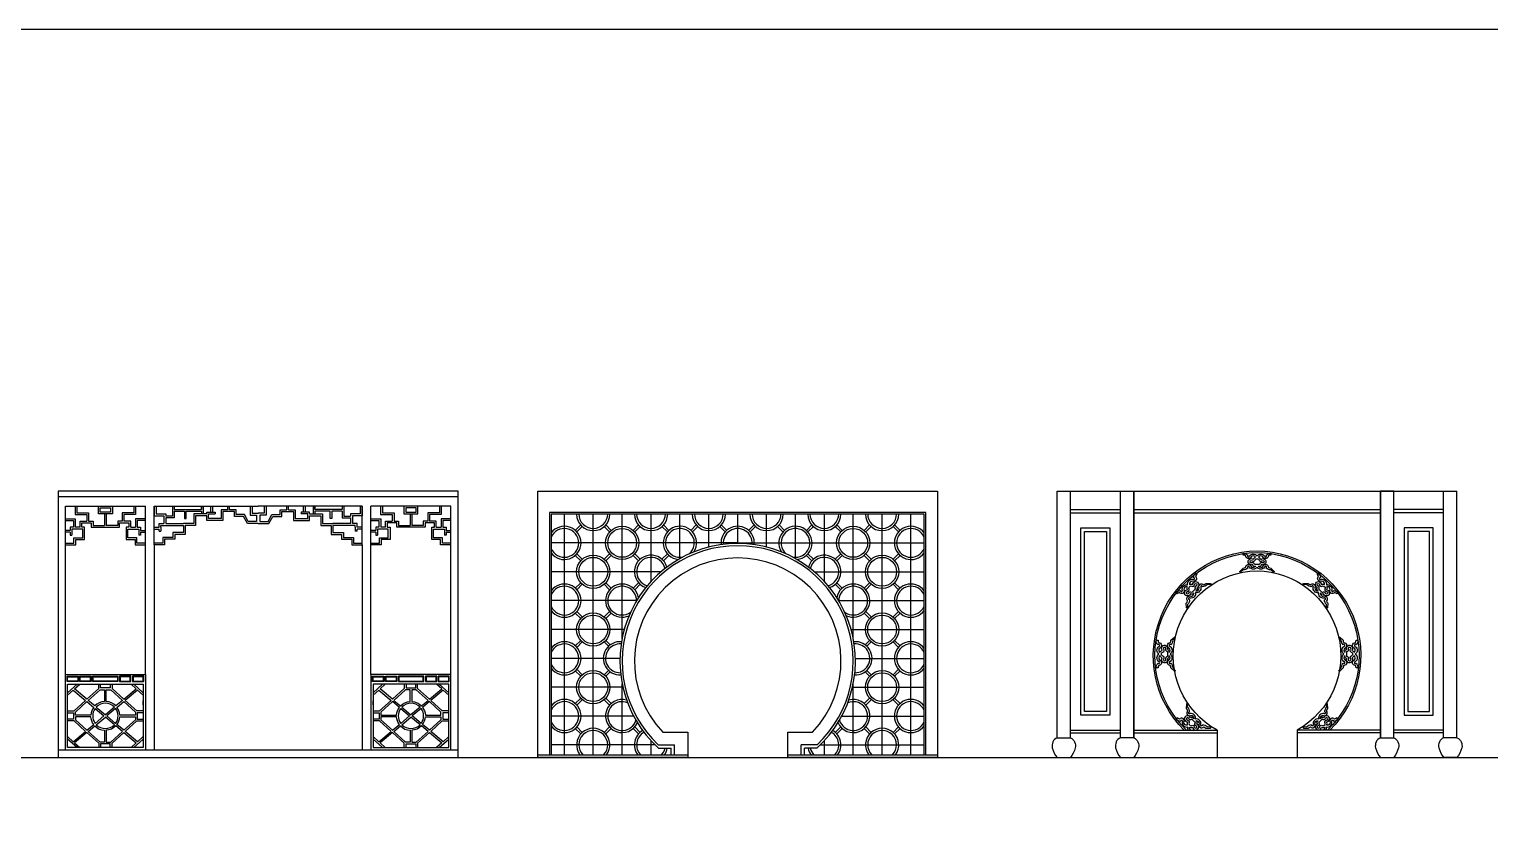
# Model space of a CAD drawing. Extents: x -66030 to 95157, y -13132 to 45879.
# Drawn here: x -14616 to -1468, y 38764 to 45879 of the extents above; entities that cross this region are included whole.
import ezdxf

# ---------------------------------------------------------------- set-up
doc = ezdxf.new("R2010")
doc.units = 0
doc.header["$LTSCALE"] = 100
doc.header["$MEASUREMENT"] = 0
for name, color, linetype in [('3', 11, 'CONTINUOUS'), ('4', 121, 'CONTINUOUS'), ('6', 6, 'CONTINUOUS'), ('7', 105, 'CONTINUOUS')]:
    doc.layers.add(name, color=color, linetype=linetype)

msp = doc.modelspace()

# ---------------------------------------------------------------- linework, layer by layer
at = {"layer": '3', "linetype": 'ByBlock'}
for p, q in [((-12829, 41547.7), (-12829, 41581.9)), ((-12813, 41547.7), (-12813, 41581.9)), ((-12297, 41547.7), (-12297, 41581.9)), ((-12281, 41547.7), (-12281, 41581.9)), ((-13938.2, 41511), (-13938.2, 41407.2)), ((-13922.2, 41511), (-13921.8, 41407.2)), ((-13387.5, 41511.3), (-13387.5, 41490.8)), ((-13327.1, 41490.8), (-13387.5, 41490.8)), ((-13311.1, 41474.8), (-13387.5, 41474.8)), ((-13217.9, 41536.4), (-13217.9, 41471.1)), ((-13217.9, 41471.1), (-13201.9, 41471.1)), ((-13201.9, 41471.1), (-13201.9, 41536.4)), ((-12941.4, 41527.4), (-12941.4, 41511.4)), ((-12168.6, 41527.4), (-12168.6, 41511.4)), ((-11908, 41471.1), (-11908, 41536.4)), ((-11892, 41471.1), (-11908, 41471.1)), ((-11892, 41536.4), (-11892, 41471.1)), ((-11798.9, 41474.8), (-11722.4, 41474.8)), ((-11782.9, 41490.8), (-11722.4, 41490.8)), ((-11722.4, 41511.3), (-11722.4, 41490.8)), ((-11187.8, 41511), (-11188.1, 41407.2)), ((-11171.8, 41511), (-11171.8, 41407.2)), ((-9918.4, 41510.2), (-9918.4, 39340.2)), ((-6558.4, 41510.2), (-9918.4, 41510.2)), ((-6558.4, 39340.2), (-6558.4, 41510.2)), ((-14247.2, 41362.5), (-14290.3, 41362.5)), ((-14247.2, 41346.5), (-14290.3, 41346.5)), ((-14247.2, 41321.3), (-14231.2, 41321.3)), ((-13612.8, 41321.3), (-13628.8, 41321.3)), ((-13612.8, 41362.5), (-13570.3, 41362.5)), ((-13612.8, 41346.5), (-13570.3, 41346.5)), ((-13445.6, 41354.5), (-13429.6, 41354.5)), ((-11664.3, 41354.5), (-11680.3, 41354.5)), ((-11497.1, 41362.5), (-11539.6, 41362.5)), ((-11497.1, 41346.5), (-11539.6, 41346.5)), ((-11497.1, 41321.3), (-11481.1, 41321.3)), ((-10862.7, 41321.3), (-10878.7, 41321.3)), ((-10862.7, 41362.5), (-10819.6, 41362.5)), ((-10862.7, 41346.5), (-10819.6, 41346.5)), ((-9651.2, 41411.6), (-9699.9, 41362.9)), ((-9637, 41397.5), (-9685.7, 41348.8)), ((-9391.2, 41348.8), (-9439.9, 41397.5)), ((-9377, 41362.9), (-9425.7, 41411.6)), ((-9131.2, 41411.6), (-9179.9, 41362.9)), ((-9117, 41397.5), (-9165.7, 41348.8)), ((-8871.2, 41348.8), (-8919.9, 41397.5)), ((-8857, 41362.9), (-8905.7, 41411.6)), ((-8611.2, 41411.6), (-8659.9, 41362.9)), ((-8597, 41397.5), (-8645.7, 41348.8)), ((-8351.2, 41348.8), (-8399.9, 41397.5)), ((-8337, 41362.9), (-8385.7, 41411.6)), ((-8139.9, 41362.9), (-8091.2, 41411.6)), ((-8125.7, 41348.8), (-8077, 41397.5)), ((-7879.9, 41397.5), (-7831.2, 41348.8)), ((-7865.7, 41411.6), (-7817, 41362.9)), ((-7619.9, 41362.9), (-7571.2, 41411.6)), ((-7605.7, 41348.8), (-7557, 41397.5)), ((-7359.9, 41397.5), (-7311.2, 41348.8)), ((-7345.7, 41411.6), (-7297, 41362.9)), ((-7099.9, 41362.9), (-7051.2, 41411.6)), ((-7085.7, 41348.8), (-7037, 41397.5)), ((-6839.9, 41397.5), (-6791.2, 41348.8)), ((-6825.7, 41411.6), (-6777, 41362.9)), ((-9651.2, 41088.8), (-9699.9, 41137.5)), ((-9637, 41102.9), (-9685.7, 41151.6)), ((-9391.2, 41151.6), (-9439.9, 41102.9)), ((-9377, 41137.5), (-9425.7, 41088.8)), ((-9131.2, 41088.8), (-9179.9, 41137.5)), ((-9117, 41102.9), (-9165.7, 41151.6)), ((-8871.2, 41151.6), (-8919.9, 41102.9)), ((-8857, 41137.5), (-8905.7, 41088.8)), ((-7619.9, 41137.5), (-7571.2, 41088.8)), ((-7605.7, 41151.6), (-7557, 41102.9)), ((-7359.9, 41102.9), (-7311.2, 41151.6)), ((-7345.7, 41088.8), (-7297, 41137.5)), ((-7099.9, 41137.5), (-7051.2, 41088.8)), ((-7085.7, 41151.6), (-7037, 41102.9)), ((-6839.9, 41102.9), (-6791.2, 41151.6)), ((-6825.7, 41088.8), (-6777, 41137.5)), ((-9651.2, 40891.6), (-9699.9, 40842.9)), ((-9377, 40842.9), (-9425.7, 40891.6)), ((-9131.2, 40891.6), (-9179.9, 40842.9)), ((-7345.7, 40891.6), (-7297, 40842.9)), ((-7099.9, 40842.9), (-7051.2, 40891.6)), ((-6825.7, 40891.6), (-6777, 40842.9)), ((-9637, 40877.5), (-9685.7, 40828.8)), ((-9391.2, 40828.8), (-9439.9, 40877.5)), ((-9117, 40877.5), (-9165.7, 40828.8)), ((-7359.9, 40877.5), (-7311.2, 40828.8)), ((-7085.7, 40828.8), (-7037, 40877.5)), ((-6839.9, 40877.5), (-6791.2, 40828.8)), ((-9637, 40582.9), (-9685.7, 40631.6)), ((-9391.2, 40631.6), (-9439.9, 40582.9)), ((-7085.7, 40631.6), (-7037, 40582.9)), ((-6839.9, 40582.9), (-6791.2, 40631.6)), ((-9651.2, 40568.8), (-9699.9, 40617.5)), ((-9377, 40617.5), (-9425.7, 40568.8)), ((-7099.9, 40617.5), (-7051.2, 40568.8)), ((-6825.7, 40568.8), (-6777, 40617.5)), ((-9651.2, 40371.6), (-9699.9, 40322.9)), ((-9386.7, 40332.5), (-9425.7, 40371.6)), ((-7090.2, 40332.5), (-7051.2, 40371.6)), ((-6825.7, 40371.6), (-6777, 40322.9)), ((-9637, 40357.5), (-9685.7, 40308.8)), ((-9400.8, 40318.4), (-9439.9, 40357.5)), ((-7076.1, 40318.4), (-7037, 40357.5)), ((-6839.9, 40357.5), (-6791.2, 40308.8)), ((-9637, 40062.9), (-9685.7, 40111.6)), ((-9401.2, 40101.6), (-9439.9, 40062.9)), ((-7075.7, 40101.6), (-7037, 40062.9)), ((-6839.9, 40062.9), (-6791.2, 40111.6)), ((-14185, 39977.3), (-14270.3, 39899.7)), ((-13675.6, 39977.3), (-13590.3, 39899.7)), ((-11434.3, 39977.3), (-11519.6, 39899.7)), ((-10924.9, 39977.3), (-10839.6, 39899.7)), ((-9651.2, 40048.8), (-9699.9, 40097.5)), ((-9385.8, 40088.7), (-9425.7, 40048.8)), ((-7091.1, 40088.7), (-7051.2, 40048.8)), ((-6825.7, 40048.8), (-6777, 40097.5)), ((-9651.2, 39851.6), (-9699.9, 39802.9)), ((-9637, 39837.5), (-9685.7, 39788.8)), ((-9391.2, 39788.8), (-9439.9, 39837.5)), ((-9377, 39802.9), (-9425.7, 39851.6)), ((-7099.9, 39802.9), (-7051.2, 39851.6)), ((-7085.7, 39788.8), (-7037, 39837.5)), ((-6839.9, 39837.5), (-6791.2, 39788.8)), ((-6825.7, 39851.6), (-6777, 39802.9)), ((-14022.5, 39758.4), (-13942.7, 39691.3)), ((-14012.2, 39770.6), (-13930.3, 39701.7)), ((-13848.4, 39770.6), (-13930.3, 39701.7)), ((-13838.1, 39758.4), (-13917.9, 39691.3)), ((-11271.8, 39758.4), (-11192.1, 39691.3)), ((-11261.5, 39770.6), (-11179.6, 39701.7)), ((-11097.7, 39770.6), (-11179.6, 39701.7)), ((-11087.5, 39758.4), (-11167.2, 39691.3)), ((-14022.5, 39624.2), (-13942.7, 39691.3)), ((-14012.2, 39612), (-13930.3, 39680.8)), ((-13848.4, 39612), (-13930.3, 39680.8)), ((-13838.1, 39624.2), (-13917.9, 39691.3)), ((-11271.8, 39624.2), (-11192.1, 39691.3)), ((-11261.5, 39612), (-11179.6, 39680.8)), ((-11097.7, 39612), (-11179.6, 39680.8)), ((-11087.5, 39624.2), (-11167.2, 39691.3)), ((-9699.9, 39577.5), (-9651.2, 39528.8)), ((-9685.7, 39591.6), (-9637, 39542.9)), ((-9391.2, 39591.6), (-9439.9, 39542.9)), ((-9377, 39577.5), (-9425.7, 39528.8)), ((-9131.2, 39528.8), (-9179.9, 39577.5)), ((-9117, 39542.9), (-9165.7, 39591.6)), ((-7359.9, 39542.9), (-7311.2, 39591.6)), ((-7345.7, 39528.8), (-7297, 39577.5)), ((-7099.9, 39577.5), (-7051.2, 39528.8)), ((-7085.7, 39591.6), (-7037, 39542.9)), ((-6791.2, 39591.6), (-6839.9, 39542.9)), ((-6777, 39577.5), (-6825.7, 39528.8)), ((-14185, 39405.3), (-14270.3, 39482.9)), ((-13675.6, 39405.3), (-13590.3, 39482.9)), ((-11434.3, 39405.3), (-11519.6, 39482.9)), ((-10924.9, 39405.3), (-10839.6, 39482.9)), ((-8953.8, 39430.2), (-8808.4, 39430.2)), ((-8808.4, 39340.2), (-8808.4, 39430.2)), ((-7668.4, 39340.2), (-7668.4, 39430.2)), ((-7523.1, 39430.2), (-7668.4, 39430.2))]:
    msp.add_line(p, q, dxfattribs=at)
at = {"layer": '3'}
for p, q in [((-5243.4, 39539.2), (-4793.4, 39539.2)), ((-4673.4, 39539.2), (-3923.4, 39539.2)), ((-2453.4, 39539.2), (-3203.4, 39539.2)), ((-1883.4, 39539.2), (-2333.4, 39539.2))]:
    msp.add_line(p, q, dxfattribs=at)
at = {"layer": '3', "color": 2}
msp.add_line((-66009.4, 39315.3), (95156.9, 39315.3), dxfattribs=at)
msp.add_lwpolyline([(95156.9, -13132.3), (-66009.4, -13132.3), (-66009.4, 45878.9), (95156.9, 45878.9)], close=True, dxfattribs=at)
at = {"layer": '3', "linetype": 'ByBlock'}
for points in [[(-14202.2, 41581.9), (-14202.2, 41506), (-14097.3, 41506), (-14097.3, 41447.1)], [(-14186.2, 41581.9), (-14186.2, 41522), (-14081.3, 41522), (-14081.3, 41447.1), (-14041.4, 41447.1), (-14041.4, 41407.2), (-13938.2, 41407.2)], [(-13673.8, 41581.9), (-13673.8, 41522), (-13778.7, 41522), (-13778.7, 41447.1)], [(-13657.8, 41581.9), (-13657.8, 41506), (-13762.7, 41506), (-13762.7, 41447.1)], [(-13490.3, 41581.9), (-13490.3, 41495.3), (-13403.5, 41495.3), (-13403.5, 41424.1)], [(-13474.3, 41581.9), (-13474.3, 41511.3), (-13387.5, 41511.3)], [(-13327.1, 41581.9), (-13327.1, 41490.8)], [(-13311.1, 41581.9), (-13311.1, 41552.4)], [(-13311.1, 41552.4), (-13065.4, 41552.4)], [(-13065.4, 41552.4), (-13065.4, 41581.9)], [(-13065.4, 41581.9), (-13065.4, 41552.4)], [(-13049.4, 41581.9), (-13049.4, 41511.3)], [(-12829, 41547.7), (-12889, 41547.7), (-12889, 41469.3), (-13002.4, 41469.3), (-13002.4, 41511.4), (-12941.4, 41511.4)], [(-12979.9, 41527.4), (-12979.9, 41581.9)], [(-12963.9, 41527.4), (-12963.9, 41581.9)], [(-12626.2, 41581.9), (-12626.2, 41501.5), (-12570.5, 41501.5), (-12570.5, 41442.2), (-12644.6, 41442.2), (-12678.2, 41504.9), (-12752.9, 41504.9), (-12752.9, 41547.7), (-12813, 41547.7)], [(-12483.8, 41581.9), (-12483.8, 41501.5), (-12539.4, 41501.5), (-12539.4, 41442.2), (-12465.3, 41442.2), (-12431.8, 41504.9), (-12357, 41504.9), (-12357, 41547.7), (-12297, 41547.7)], [(-12281, 41547.7), (-12220.9, 41547.7), (-12220.9, 41469.3), (-12107.6, 41469.3), (-12107.6, 41511.4), (-12168.6, 41511.4)], [(-12146.1, 41527.4), (-12146.1, 41581.9)], [(-12130.1, 41527.4), (-12130.1, 41581.9)], [(-12060.5, 41581.9), (-12060.5, 41511.3)], [(-12044.5, 41581.9), (-12044.5, 41552.4)], [(-12044.5, 41552.4), (-12044.5, 41581.9)], [(-11798.9, 41552.4), (-12044.5, 41552.4)], [(-11798.9, 41581.9), (-11798.9, 41552.4)], [(-11782.9, 41581.9), (-11782.9, 41490.8)], [(-11635.6, 41581.9), (-11635.6, 41511.3), (-11722.4, 41511.3)], [(-11619.6, 41581.9), (-11619.6, 41495.3), (-11706.4, 41495.3), (-11706.4, 41424.1)], [(-11452.2, 41581.9), (-11452.2, 41506), (-11347.3, 41506), (-11347.3, 41447.1)], [(-11436.2, 41581.9), (-11436.2, 41522), (-11331.3, 41522), (-11331.3, 41447.1)], [(-10923.7, 41581.9), (-10923.7, 41522), (-11028.6, 41522), (-11028.6, 41447.1), (-11068.6, 41447.1), (-11068.6, 41407.2), (-11171.8, 41407.2)], [(-10907.7, 41581.9), (-10907.7, 41506), (-11012.6, 41506), (-11012.6, 41447.1)], [(-14290.3, 41467.1), (-14201.2, 41467.1), (-14201.2, 41391.2)], [(-14290.3, 41451.1), (-14217.2, 41451.1), (-14217.2, 41391.2)], [(-14158.3, 41391.2), (-14158.3, 41447.1), (-14097.3, 41447.1)], [(-13778.7, 41447.1), (-13818.6, 41447.1), (-13818.6, 41407.2), (-13921.8, 41407.2)], [(-13701.7, 41391.2), (-13701.7, 41447.1), (-13762.7, 41447.1)], [(-13570.3, 41467.1), (-13658.8, 41467.1), (-13658.8, 41391.2)], [(-13570.3, 41451.1), (-13642.8, 41451.1), (-13642.8, 41391.2)], [(-13445.6, 41391), (-13445.6, 41424.1), (-13403.5, 41424.1)], [(-13387.5, 41474.8), (-13387.5, 41424.1)], [(-13387.5, 41424.1), (-13228.2, 41424.1)], [(-13311.1, 41536.4), (-13217.9, 41536.4)], [(-13311.1, 41536.4), (-13311.1, 41474.8)], [(-13018.4, 41511.3), (-13134.1, 41511.3), (-13134.1, 41424.1), (-13228.2, 41424.1), (-13228.2, 41424.1)], [(-13201.9, 41536.4), (-13065.4, 41536.4)], [(-13065.4, 41536.4), (-13065.4, 41511.3)], [(-13018.4, 41511.3), (-13018.4, 41527.4), (-12941.4, 41527.4)], [(-12091.6, 41511.3), (-12091.6, 41527.4), (-12168.6, 41527.4)], [(-12091.6, 41511.3), (-11975.8, 41511.3), (-11975.8, 41424.1), (-11881.7, 41424.1), (-11881.7, 41424.1)], [(-12044.5, 41536.4), (-12044.5, 41511.3)], [(-11908, 41536.4), (-12044.5, 41536.4)], [(-11798.9, 41536.4), (-11892, 41536.4)], [(-11722.4, 41424.1), (-11881.7, 41424.1)], [(-11798.9, 41536.4), (-11798.9, 41474.8)], [(-11722.4, 41474.8), (-11722.4, 41424.1)], [(-11664.3, 41391), (-11664.3, 41424.1), (-11706.4, 41424.1)], [(-11539.6, 41467.1), (-11451.2, 41467.1), (-11451.2, 41391.2)], [(-11539.6, 41451.1), (-11467.2, 41451.1), (-11467.2, 41391.2)], [(-11408.2, 41391.2), (-11408.2, 41447.1), (-11347.3, 41447.1)], [(-11331.3, 41447.1), (-11291.3, 41447.1), (-11291.3, 41407.2), (-11188.1, 41407.2)], [(-10951.6, 41391.2), (-10951.6, 41447.1), (-11012.6, 41447.1)], [(-10819.6, 41467.1), (-10908.7, 41467.1), (-10908.7, 41391.2)], [(-10819.6, 41451.1), (-10892.7, 41451.1), (-10892.7, 41391.2)], [(-14290.3, 41247.4), (-14213.2, 41247.4), (-14213.2, 41297.3), (-14133.3, 41297.3), (-14133.3, 41375.2), (-14158.3, 41375.2)], [(-14217.2, 41391.2), (-14247.2, 41391.2), (-14247.2, 41362.5)], [(-14247.2, 41346.5), (-14247.2, 41321.3)], [(-14142.3, 41375.2), (-14231.2, 41375.2), (-14231.2, 41321.3)], [(-14158.3, 41391.2), (-14201.2, 41391.2)], [(-13570.3, 41247.4), (-13646.7, 41247.4), (-13646.7, 41297.3), (-13726.7, 41297.3), (-13726.7, 41375.2), (-13701.7, 41375.2)], [(-13717.7, 41375.2), (-13628.8, 41375.2), (-13628.8, 41321.3)], [(-13701.7, 41391.2), (-13658.8, 41391.2)], [(-13642.8, 41391.2), (-13612.8, 41391.2), (-13612.8, 41362.5)], [(-13612.8, 41346.5), (-13612.8, 41321.3)], [(-13228.2, 41408.1), (-13228.2, 41342.6), (-13322.3, 41342.6), (-13322.3, 41299.9), (-13414.3, 41299.9), (-13414.3, 41247.4), (-13490.3, 41247.4)], [(-13490.3, 41391), (-13445.6, 41391)], [(-13490.3, 41375), (-13445.6, 41375)], [(-13445.6, 41354.5), (-13445.6, 41375)], [(-13429.6, 41391), (-13429.6, 41408.1), (-13228.2, 41408.1)], [(-13429.6, 41391), (-13429.6, 41354.5)], [(-11881.7, 41408.1), (-11881.7, 41342.6), (-11787.6, 41342.6), (-11787.6, 41299.9), (-11695.6, 41299.9), (-11695.6, 41247.4), (-11619.6, 41247.4)], [(-11680.3, 41391), (-11680.3, 41408.1), (-11881.7, 41408.1)], [(-11680.3, 41391), (-11680.3, 41354.5)], [(-11619.6, 41391), (-11664.3, 41391)], [(-11619.6, 41375), (-11664.3, 41375)], [(-11664.3, 41354.5), (-11664.3, 41375)], [(-11539.6, 41247.4), (-11463.2, 41247.4), (-11463.2, 41297.3), (-11383.3, 41297.3), (-11383.3, 41375.2), (-11408.2, 41375.2)], [(-11467.2, 41391.2), (-11497.1, 41391.2), (-11497.1, 41362.5)], [(-11497.1, 41346.5), (-11497.1, 41321.3)], [(-11392.2, 41375.2), (-11481.1, 41375.2), (-11481.1, 41321.3)], [(-11408.2, 41391.2), (-11451.2, 41391.2)], [(-10819.6, 41247.4), (-10896.7, 41247.4), (-10896.7, 41297.3), (-10976.6, 41297.3), (-10976.6, 41375.2), (-10951.6, 41375.2)], [(-10967.6, 41375.2), (-10878.7, 41375.2), (-10878.7, 41321.3)], [(-10951.6, 41391.2), (-10908.7, 41391.2)], [(-10892.7, 41391.2), (-10862.7, 41391.2), (-10862.7, 41362.5)], [(-10862.7, 41346.5), (-10862.7, 41321.3)], [(-13990.3, 39938.1), (-14096.5, 39841.5), (-14207.7, 39935.1), (-14161.2, 39977.3)], [(-13990.3, 39938.1), (-13990.3, 39977.3)], [(-13886.3, 39977.3), (-13886.3, 39943.3), (-13974.3, 39943.3), (-13974.3, 39977.3)], [(-13870.3, 39977.3), (-13870.3, 39938.1)], [(-13870.3, 39938.1), (-13764.1, 39841.5), (-13652.9, 39935.1), (-13699.4, 39977.3)], [(-11239.6, 39938.1), (-11345.8, 39841.5), (-11457, 39935.1), (-11410.6, 39977.3)], [(-11239.6, 39977.3), (-11239.6, 39938.1)], [(-11223.6, 39977.3), (-11223.6, 39943.3), (-11135.6, 39943.3), (-11135.6, 39977.3)], [(-11119.6, 39938.1), (-11119.6, 39977.3)], [(-11119.6, 39938.1), (-11013.4, 39841.5), (-10902.3, 39935.1), (-10948.7, 39977.3)], [(-14270.3, 39878.1), (-14219.6, 39924.2), (-14108.4, 39830.7), (-14212.2, 39736.3)], [(-13590.3, 39878.1), (-13641, 39924.2), (-13752.2, 39830.7), (-13648.4, 39736.3)], [(-11519.6, 39878.1), (-11468.9, 39924.2), (-11357.7, 39830.7), (-11461.5, 39736.3)], [(-10839.6, 39878.1), (-10890.3, 39924.2), (-11001.5, 39830.7), (-10897.7, 39736.3)], [(-14270.3, 39736.3), (-14212.2, 39736.3)], [(-14270.3, 39720.3), (-14216.3, 39720.3), (-14216.3, 39662.3), (-14270.3, 39662.3)], [(-13590.3, 39736.3), (-13648.4, 39736.3)], [(-13590.3, 39720.3), (-13644.3, 39720.3), (-13644.3, 39662.3), (-13590.3, 39662.3)], [(-11519.6, 39736.3), (-11461.5, 39736.3)], [(-11519.6, 39720.3), (-11465.6, 39720.3), (-11465.6, 39662.3), (-11519.6, 39662.3)], [(-10839.6, 39736.3), (-10897.7, 39736.3)], [(-10839.6, 39720.3), (-10893.6, 39720.3), (-10893.6, 39662.3), (-10839.6, 39662.3)], [(-14270.3, 39504.5), (-14219.6, 39458.4), (-14108.4, 39551.9), (-14212.2, 39646.3)], [(-14212.2, 39646.3), (-14270.3, 39646.3)], [(-13590.3, 39504.5), (-13641, 39458.4), (-13752.2, 39551.9), (-13648.4, 39646.3)], [(-13648.4, 39646.3), (-13590.3, 39646.3)], [(-11519.6, 39504.5), (-11468.9, 39458.4), (-11357.7, 39551.9), (-11461.5, 39646.3)], [(-11461.5, 39646.3), (-11519.6, 39646.3)], [(-10839.6, 39504.5), (-10890.3, 39458.4), (-11001.5, 39551.9), (-10897.7, 39646.3)], [(-10897.7, 39646.3), (-10839.6, 39646.3)], [(-13990.3, 39444.5), (-14096.5, 39541), (-14207.7, 39447.5), (-14161.2, 39405.3)], [(-13990.3, 39444.5), (-13990.3, 39405.3)], [(-13870.3, 39444.5), (-13764.1, 39541), (-13652.9, 39447.5), (-13699.4, 39405.3)], [(-13870.3, 39405.3), (-13870.3, 39444.5)], [(-11239.6, 39444.5), (-11345.8, 39541), (-11457, 39447.5), (-11410.6, 39405.3)], [(-11239.6, 39405.3), (-11239.6, 39444.5)], [(-11119.6, 39444.5), (-11013.4, 39541), (-10902.3, 39447.5), (-10948.7, 39405.3)], [(-11119.6, 39444.5), (-11119.6, 39405.3)], [(-13886.3, 39405.3), (-13886.3, 39439.3), (-13974.3, 39439.3), (-13974.3, 39405.3)], [(-11223.6, 39405.3), (-11223.6, 39439.3), (-11135.6, 39439.3), (-11135.6, 39405.3)]]:
    msp.add_lwpolyline(points, dxfattribs=at)
for points in [[(-13992.4, 41581.9), (-13867.5, 41581.9), (-13867.5, 41511), (-13992.4, 41511)], [(-13976.4, 41565.9), (-13883.5, 41565.9), (-13883.5, 41527), (-13976.4, 41527)], [(-11117.5, 41581.9), (-11242.4, 41581.9), (-11242.4, 41511), (-11117.5, 41511)], [(-11133.5, 41565.9), (-11226.4, 41565.9), (-11226.4, 41527), (-11133.5, 41527)], [(-14275.4, 40048.9), (-14174.5, 40048.9), (-14174.5, 40000), (-14275.4, 40000)], [(-14270.4, 40043.9), (-14179.5, 40043.9), (-14179.5, 40005), (-14270.4, 40005)], [(-14162.2, 40048.9), (-14061.2, 40048.9), (-14061.2, 40000), (-14162.2, 40000)], [(-14157.2, 40043.9), (-14066.2, 40043.9), (-14066.2, 40005), (-14157.2, 40005)], [(-14046.4, 40048.9), (-13817.4, 40048.9), (-13817.4, 40000), (-14046.4, 40000)], [(-14041.4, 40043.9), (-13822.4, 40043.9), (-13822.4, 40005), (-14041.4, 40005)], [(-13701.4, 40048.9), (-13802.4, 40048.9), (-13802.4, 40000), (-13701.4, 40000)], [(-13706.4, 40043.9), (-13797.4, 40043.9), (-13797.4, 40005), (-13706.4, 40005)], [(-13585.2, 40048.9), (-13686.2, 40048.9), (-13686.2, 40000), (-13585.2, 40000)], [(-13590.2, 40043.9), (-13681.2, 40043.9), (-13681.2, 40005), (-13590.2, 40005)], [(-11524.8, 40048.9), (-11423.8, 40048.9), (-11423.8, 40000), (-11524.8, 40000)], [(-11519.8, 40043.9), (-11428.8, 40043.9), (-11428.8, 40005), (-11519.8, 40005)], [(-11408.5, 40048.9), (-11307.6, 40048.9), (-11307.6, 40000), (-11408.5, 40000)], [(-11403.5, 40043.9), (-11312.6, 40043.9), (-11312.6, 40005), (-11403.5, 40005)], [(-11063.5, 40048.9), (-11292.6, 40048.9), (-11292.6, 40000), (-11063.5, 40000)], [(-11068.5, 40043.9), (-11287.6, 40043.9), (-11287.6, 40005), (-11068.5, 40005)], [(-10947.7, 40048.9), (-11048.7, 40048.9), (-11048.7, 40000), (-10947.7, 40000)], [(-10952.7, 40043.9), (-11043.7, 40043.9), (-11043.7, 40005), (-10952.7, 40005)], [(-10834.5, 40048.9), (-10935.5, 40048.9), (-10935.5, 40000), (-10834.5, 40000)], [(-10839.5, 40043.9), (-10930.5, 40043.9), (-10930.5, 40005), (-10839.5, 40005)]]:
    msp.add_lwpolyline(points, close=True, dxfattribs=at)
at = {"layer": '3', "color": 7, "linetype": 'ByBlock'}
for points in [[(-12610.2, 41581.9), (-12610.2, 41517.5), (-12554, 41517.5)], [(-12499.8, 41581.9), (-12499.8, 41517.5), (-12556, 41517.5)]]:
    msp.add_lwpolyline(points, dxfattribs=at)
at = {"layer": '3'}
for points in [[(-5243.4, 41550.2), (-4793.4, 41550.2)], [(-4673.4, 41550.2), (-2453.4, 41550.2)], [(-1883.4, 41550.2), (-2333.4, 41550.2)]]:
    msp.add_lwpolyline(points, dxfattribs=at)
for points in [[(-5117.1, 41352.9), (-4919.7, 41352.9), (-4919.7, 39731.5), (-5117.1, 39731.5)], [(-2009.7, 41352.9), (-2207.1, 41352.9), (-2207.1, 39731.5), (-2009.7, 39731.5)]]:
    msp.add_lwpolyline(points, close=True, dxfattribs=at)
for points in [[(-4198.1, 39563.2, -0.6696314), (-3563.4, 41163.6, -0.6696314), (-2928.7, 39563.2)], [(-4160, 39563.2, -0.298309), (-4172.1, 39589.2, 0.204249), (-4142.5, 39590, 1.8929159), (-4106.5, 39617.4, 0.555745), (-4114.3, 39647, -0.464679), (-4084.4, 39620.4, 0.8601468), (-4043.4, 39591.8, -0.1332207), (-4023.2, 39580.2), (-3980.9, 39581.9), (-3975.5, 39590.1), (-4011.4, 39592, 0.1926813), (-4053.1, 39609.9, -1.5151327), (-4068.2, 39614.9, 0.5010108), (-4116.7, 39663.5, 0.5010108), (-4165.3, 39712, -1.5151327), (-4170.3, 39727, 0.1926813), (-4188.2, 39768.8), (-4190.1, 39804.7), (-4198.3, 39799.3), (-4200, 39757, -0.1332207), (-4188.4, 39736.8, 0.8601468), (-4159.8, 39695.8, -0.464679), (-4133.2, 39665.8, 0.555745), (-4162.8, 39673.7, 1.8929159), (-4190.2, 39637.7, 0.204249), (-4191, 39608.1, -0.464679), (-4220.9, 39634.7, 0.8601468), (-4261.9, 39663.3, -0.1332207), (-4282.1, 39674.8), (-4293.9, 39663, 0.1926813), (-4252.2, 39645.2, -1.5151327), (-4237.1, 39640.1, 0.5010108), (-4188.6, 39591.6, 0.1741869), (-4182.8, 39563.2)], [(-2944, 39563.2, 0.1741869), (-2938.2, 39591.6, 0.5010108), (-2889.7, 39640.1, -1.5151327), (-2874.6, 39645.2, 0.1926813), (-2832.9, 39663), (-2844.7, 39674.8, -0.1332207), (-2864.9, 39663.3, 0.8601468), (-2905.9, 39634.7, -0.464679), (-2935.8, 39608.1, 0.204249), (-2936.6, 39637.7, 1.8929159), (-2964, 39673.7, 0.555745), (-2993.6, 39665.8, -0.464679), (-2967, 39695.8, 0.8601468), (-2938.4, 39736.8, -0.1332207), (-2926.8, 39757), (-2928.5, 39799.3), (-2936.7, 39804.7), (-2938.6, 39768.8, 0.1926813), (-2956.5, 39727, -1.5151327), (-2961.5, 39712, 0.5010108), (-3010.1, 39663.5, 0.5010108), (-3058.6, 39614.9, -1.5151327), (-3073.7, 39609.9, 0.1926813), (-3115.4, 39592), (-3151.3, 39590.1), (-3145.9, 39581.9), (-3103.6, 39580.2, -0.1332207), (-3083.4, 39591.8, 0.8601468), (-3042.4, 39620.4, -0.464679), (-3012.5, 39647, 0.555745), (-3020.3, 39617.4, 1.8929159), (-2984.3, 39590, 0.204249), (-2954.7, 39589.2, -0.298309), (-2966.8, 39563.2)]]:
    msp.add_lwpolyline(points, format="xyb", dxfattribs=at)
for points in [[(-3438.4, 41140, 0.1332207), (-3460.9, 41133.9, -0.8601468), (-3510.1, 41125.1, 0.464679), (-3550.1, 41122.8, -0.204249), (-3529.7, 41101.3, -1.8929159), (-3523.6, 41056.4, -0.555745), (-3550.1, 41041.1, 0.464679), (-3510.1, 41038.7, -0.8601468), (-3460.9, 41029.9, 0.1332207), (-3438.4, 41023.8), (-3409.7, 40992.7), (-3411.6, 40983.1), (-3438.4, 41007.2, -0.1926813), (-3480.6, 41024, 1.5151327), (-3494.7, 41031.1, -0.5010108), (-3563.4, 41031.1, -0.5010108), (-3632.1, 41031.1, 1.5151327), (-3646.2, 41024, -0.1926813), (-3688.4, 41007.2), (-3715.1, 40983.1), (-3717.1, 40992.7), (-3688.4, 41023.8, 0.1332207), (-3665.9, 41029.9, -0.8601468), (-3616.7, 41038.7, 0.464679), (-3576.7, 41041.1, -0.555745), (-3603.2, 41056.4, -1.8929159), (-3597.1, 41101.3, -0.204249), (-3576.7, 41122.8, 0.464679), (-3616.7, 41125.1, -0.8601468), (-3665.9, 41133.9, 0.1332207), (-3688.4, 41140), (-3688.4, 41156.7, -0.1926813), (-3646.2, 41139.8, 1.5151327), (-3632.1, 41132.7, -0.5010108), (-3563.4, 41132.7, -0.5010108), (-3494.7, 41132.7, 1.5151327), (-3480.6, 41139.8, -0.1926813), (-3438.4, 41156.7)], [(-3584.6, 41055.8, -0.555745), (-3586.5, 41056.9, 0.547813), (-3610.7, 41071.3, -1.8929159), (-3608.3, 41088.9, 0.5296681), (-3581.5, 41095.4, -0.204249), (-3570.1, 41107.5), (-3556.7, 41107.5, -0.204249), (-3545.3, 41095.4, 0.5296681), (-3518.5, 41088.9, -1.8929159), (-3516.1, 41071.3, 0.547813), (-3540.3, 41056.9, -0.555745), (-3542.2, 41055.8)], [(-4105.4, 40967.3, 0.1332207), (-4116.9, 40947.1, -0.8601468), (-4145.5, 40906.1, 0.464679), (-4172.1, 40876.2, -0.204249), (-4142.5, 40875.4, -1.8929159), (-4106.5, 40848, -0.555745), (-4114.3, 40818.4, 0.464679), (-4084.4, 40845, -0.8601468), (-4043.4, 40873.6, 0.1332207), (-4023.2, 40885.1), (-3980.9, 40883.5), (-3975.5, 40875.3), (-4011.4, 40873.4, -0.1926813), (-4053.1, 40855.5, 1.5151327), (-4068.2, 40850.5, -0.5010108), (-4116.7, 40801.9, -0.5010108), (-4165.3, 40753.4, 1.5151327), (-4170.3, 40738.3, -0.1926813), (-4188.2, 40696.6), (-4190.1, 40660.6), (-4198.3, 40666.1), (-4200, 40708.4, 0.1332207), (-4188.4, 40728.6, -0.8601468), (-4159.8, 40769.6, 0.464679), (-4133.2, 40799.5, -0.555745), (-4162.8, 40791.7, -1.8929159), (-4190.2, 40827.7, -0.204249), (-4191, 40857.3, 0.464679), (-4220.9, 40830.7, -0.8601468), (-4261.9, 40802.1, 0.1332207), (-4282.1, 40790.5), (-4293.9, 40802.3, -0.1926813), (-4252.2, 40820.2, 1.5151327), (-4237.1, 40825.2, -0.5010108), (-4188.6, 40873.8, -0.5010108), (-4140, 40922.3, 1.5151327), (-4135, 40937.4, -0.1926813), (-4117.1, 40979.1)], [(-2844.7, 40790.5, 0.1332207), (-2864.9, 40802.1, -0.8601468), (-2905.9, 40830.7, 0.464679), (-2935.8, 40857.3, -0.204249), (-2936.6, 40827.7, -1.8929159), (-2964, 40791.7, -0.555745), (-2993.6, 40799.5, 0.464679), (-2967, 40769.6, -0.8601468), (-2938.4, 40728.6, 0.1332207), (-2926.8, 40708.4), (-2928.5, 40666.1), (-2936.7, 40660.6), (-2938.6, 40696.6, -0.1926813), (-2956.5, 40738.3, 1.5151327), (-2961.5, 40753.4, -0.5010108), (-3010.1, 40801.9, -0.5010108), (-3058.6, 40850.5, 1.5151327), (-3073.7, 40855.5, -0.1926813), (-3115.4, 40873.4), (-3151.3, 40875.3), (-3145.9, 40883.5), (-3103.6, 40885.1, 0.1332207), (-3083.4, 40873.6, -0.8601468), (-3042.4, 40845, 0.464679), (-3012.5, 40818.4, -0.555745), (-3020.3, 40848, -1.8929159), (-2984.3, 40875.4, -0.204249), (-2954.7, 40876.2, 0.464679), (-2981.3, 40906.1, -0.8601468), (-3009.9, 40947.1, 0.1332207), (-3021.4, 40967.3), (-3009.7, 40979.1, -0.1926813), (-2991.8, 40937.4, 1.5151327), (-2986.8, 40922.3, -0.5010108), (-2938.2, 40873.8, -0.5010108), (-2889.7, 40825.2, 1.5151327), (-2874.6, 40820.2, -0.1926813), (-2832.9, 40802.3)], [(-4149.2, 40804.4, -0.555745), (-4151.4, 40803.8, 0.547813), (-4178.6, 40796.9, -1.8929159), (-4189.3, 40811, 0.5296681), (-4175, 40834.6, -0.204249), (-4175.5, 40851.2), (-4166, 40860.7, -0.204249), (-4149.4, 40860.2, 0.5296681), (-4125.8, 40874.5, -1.8929159), (-4111.8, 40863.8, 0.547813), (-4118.6, 40836.5, -0.555745), (-4119.2, 40834.3)], [(-3007.6, 40834.3, -0.555745), (-3008.2, 40836.5, 0.547813), (-3015, 40863.8, -1.8929159), (-3001, 40874.5, 0.5296681), (-2977.4, 40860.2, -0.204249), (-2960.8, 40860.7), (-2951.3, 40851.2, -0.204249), (-2951.8, 40834.6, 0.5296681), (-2937.5, 40811, -1.8929159), (-2948.2, 40796.9, 0.547813), (-2975.4, 40803.8, -0.555745), (-2977.6, 40804.4)], [(-4454.8, 40373.6, 0.1332207), (-4448.7, 40351.1, -0.8601468), (-4439.9, 40301.9, 0.464679), (-4437.6, 40261.9, -0.204249), (-4416.1, 40282.3, -1.8929159), (-4371.2, 40288.4, -0.555745), (-4355.9, 40261.9, 0.464679), (-4353.5, 40301.9, -0.8601468), (-4344.7, 40351.1, 0.1332207), (-4338.6, 40373.6), (-4307.5, 40402.3), (-4297.9, 40400.3), (-4322, 40373.6, -0.1926813), (-4338.8, 40331.4, 1.5151327), (-4345.9, 40317.3, -0.5010108), (-4345.9, 40248.6, -0.5010108), (-4345.9, 40179.9, 1.5151327), (-4338.8, 40165.7, -0.1926813), (-4322, 40123.6), (-4297.9, 40096.8), (-4307.5, 40094.8), (-4338.6, 40123.6, 0.1332207), (-4344.7, 40146, -0.8601468), (-4353.5, 40195.3, 0.464679), (-4355.9, 40235.2, -0.555745), (-4371.2, 40208.8, -1.8929159), (-4416.1, 40214.9, -0.204249), (-4437.6, 40235.2, 0.464679), (-4439.9, 40195.3, -0.8601468), (-4448.7, 40146, 0.1332207), (-4454.8, 40123.6), (-4471.5, 40123.6, -0.1926813), (-4454.6, 40165.7, 1.5151327), (-4447.6, 40179.9, -0.5010108), (-4447.6, 40248.6, -0.5010108), (-4447.6, 40317.3, 1.5151327), (-4454.6, 40331.4, -0.1926813), (-4471.5, 40373.6)], [(-2672, 40123.6, 0.1332207), (-2678.1, 40146, -0.8601468), (-2686.9, 40195.3, 0.464679), (-2689.2, 40235.2, -0.204249), (-2710.7, 40214.9, -1.8929159), (-2755.6, 40208.8, -0.555745), (-2770.9, 40235.2, 0.464679), (-2773.3, 40195.3, -0.8601468), (-2782.1, 40146, 0.1332207), (-2788.2, 40123.6), (-2819.3, 40094.8), (-2828.9, 40096.8), (-2804.8, 40123.6, -0.1926813), (-2788, 40165.7, 1.5151327), (-2780.9, 40179.9, -0.5010108), (-2780.9, 40248.6, -0.5010108), (-2780.9, 40317.3, 1.5151327), (-2788, 40331.4, -0.1926813), (-2804.8, 40373.6), (-2828.9, 40400.3), (-2819.3, 40402.3), (-2788.2, 40373.6, 0.1332207), (-2782.1, 40351.1, -0.8601468), (-2773.3, 40301.9, 0.464679), (-2770.9, 40261.9, -0.555745), (-2755.6, 40288.4, -1.8929159), (-2710.7, 40282.3, -0.204249), (-2689.2, 40261.9, 0.464679), (-2686.9, 40301.9, -0.8601468), (-2678.1, 40351.1, 0.1332207), (-2672, 40373.6), (-2655.3, 40373.6, -0.1926813), (-2672.2, 40331.4, 1.5151327), (-2679.2, 40317.3, -0.5010108), (-2679.2, 40248.6, -0.5010108), (-2679.2, 40179.9, 1.5151327), (-2672.2, 40165.7, -0.1926813), (-2655.3, 40123.6)], [(-4370.6, 40227.4, -0.555745), (-4371.8, 40225.4, 0.547813), (-4386.1, 40201.3, -1.8929159), (-4403.7, 40203.7, 0.5296681), (-4410.3, 40230.5, -0.204249), (-4422.3, 40241.9), (-4422.3, 40255.3, -0.204249), (-4410.3, 40266.7, 0.5296681), (-4403.7, 40293.5, -1.8929159), (-4386.1, 40295.8, 0.547813), (-4371.8, 40271.7, -0.555745), (-4370.6, 40269.8)], [(-2756.2, 40269.8, -0.555745), (-2755, 40271.7, 0.547813), (-2740.7, 40295.8, -1.8929159), (-2723.1, 40293.5, 0.5296681), (-2716.5, 40266.7, -0.204249), (-2704.5, 40255.3), (-2704.5, 40241.9, -0.204249), (-2716.5, 40230.5, 0.5296681), (-2723.1, 40203.7, -1.8929159), (-2740.7, 40201.3, 0.547813), (-2755, 40225.4, -0.555745), (-2756.2, 40227.4)], [(-4149.2, 39661, 0.555745), (-4151.4, 39661.5, -0.547813), (-4178.6, 39668.4, 1.8929159), (-4189.3, 39654.3, -0.5296681), (-4175, 39630.8, 0.204249), (-4175.5, 39614.2), (-4166, 39604.7, 0.204249), (-4149.4, 39605.1, -0.5296681), (-4125.8, 39590.9, 1.8929159), (-4111.8, 39601.6, -0.547813), (-4118.6, 39628.8, 0.555745), (-4119.2, 39631)], [(-3007.6, 39631, 0.555745), (-3008.2, 39628.8, -0.547813), (-3015, 39601.6, 1.8929159), (-3001, 39590.9, -0.5296681), (-2977.4, 39605.1, 0.204249), (-2960.8, 39604.7), (-2951.3, 39614.2, 0.204249), (-2951.8, 39630.8, -0.5296681), (-2937.5, 39654.3, 1.8929159), (-2948.2, 39668.4, -0.547813), (-2975.4, 39661.5, 0.555745), (-2977.6, 39661)]]:
    msp.add_lwpolyline(points, format="xyb", close=True, dxfattribs=at)
at = {"layer": '3', "linetype": 'ByBlock'}
for points in [[(-13978.4, 39927.3), (-13938.3, 39927.3), (-13938.3, 39821, 0.1892864), (-14024.4, 39780.9), (-14084.1, 39831.1)], [(-13922.3, 39927.3), (-13882.2, 39927.3), (-13776.5, 39831.1), (-13836.2, 39780.9, 0.1892864), (-13922.3, 39821)], [(-11187.6, 39927.3), (-11227.7, 39927.3), (-11333.5, 39831.1), (-11273.8, 39780.9, -0.1892864), (-11187.6, 39821)], [(-11131.5, 39927.3), (-11171.6, 39927.3), (-11171.6, 39821, -0.1892864), (-11085.5, 39780.9), (-11025.8, 39831.1)], [(-14200.3, 39699.3), (-14200.3, 39725.5), (-14096.1, 39820.3), (-14034.7, 39768.7, 0.1450533), (-14060.1, 39699.3)], [(-13800.5, 39699.3, 0.1450533), (-13825.9, 39768.7), (-13764.5, 39820.3), (-13660.3, 39725.5), (-13660.3, 39699.3)], [(-11309.4, 39699.3, -0.1450533), (-11284.1, 39768.7), (-11345.4, 39820.3), (-11449.6, 39725.5), (-11449.6, 39699.3)], [(-10909.6, 39699.3), (-10909.6, 39725.5), (-11013.9, 39820.3), (-11075.2, 39768.7, -0.1450533), (-11049.9, 39699.3)], [(-14034.7, 39613.9, -0.1450533), (-14060.1, 39683.3), (-14200.3, 39683.3), (-14200.3, 39657.1), (-14096.1, 39562.3)], [(-14084.1, 39551.4), (-14024.4, 39601.6, 0.1892864), (-13938.3, 39561.5), (-13938.3, 39455.3), (-13978.4, 39455.3)], [(-13922.3, 39455.3), (-13882.2, 39455.3), (-13776.5, 39551.4), (-13836.2, 39601.6, -0.1892864), (-13922.3, 39561.5)], [(-13825.9, 39613.9, 0.1450533), (-13800.5, 39683.3), (-13660.3, 39683.3), (-13660.3, 39657.1), (-13764.5, 39562.3)], [(-11284.1, 39613.9, -0.1450533), (-11309.4, 39683.3), (-11449.6, 39683.3), (-11449.6, 39657.1), (-11345.4, 39562.3)], [(-11187.6, 39455.3), (-11227.7, 39455.3), (-11333.5, 39551.4), (-11273.8, 39601.6, 0.1892864), (-11187.6, 39561.5)], [(-11025.8, 39551.4), (-11085.5, 39601.6, -0.1892864), (-11171.6, 39561.5), (-11171.6, 39455.3), (-11131.5, 39455.3)], [(-11075.2, 39613.9, 0.1450533), (-11049.9, 39683.3), (-10909.6, 39683.3), (-10909.6, 39657.1), (-11013.9, 39562.3)]]:
    msp.add_lwpolyline(points, format="xyb", close=True, dxfattribs=at)
for centre, radius in [((-9278.4, 41250.2), 149.7), ((-9278.4, 41250.2), 129.7), ((-7198.4, 41250.2), 149.7), ((-7198.4, 41250.2), 129.7), ((-9538.4, 40990.2), 149.7), ((-9538.4, 40990.2), 129.7), ((-6938.4, 40990.2), 149.7), ((-6938.4, 40990.2), 129.7), ((-9538.4, 40470.2), 149.7), ((-9538.4, 40470.2), 129.7), ((-6938.4, 40470.2), 149.7), ((-6938.4, 40470.2), 129.7), ((-9538.4, 39950.2), 149.7), ((-9538.4, 39950.2), 129.7), ((-6938.4, 39950.2), 149.7), ((-6938.4, 39950.2), 129.7)]:
    msp.add_circle(centre, radius, dxfattribs=at)
for centre, radius, start, end in [((-9538.4, 41510.2), 149.7, 180, 0), ((-9538.4, 41510.2), 129.7, 180, 0), ((-9018.4, 41510.2), 149.7, 180, 0), ((-9018.4, 41510.2), 129.7, 180, 0), ((-8498.4, 41510.2), 149.7, 180, 0), ((-8498.4, 41510.2), 129.7, 180, 0), ((-7978.4, 41510.2), 149.7, 180, 0), ((-7978.4, 41510.2), 129.7, 180, 0), ((-7458.4, 41510.2), 149.7, 180, 0), ((-7458.4, 41510.2), 129.7, 180, 0), ((-6938.4, 41510.2), 149.7, 180, 0), ((-6938.4, 41510.2), 129.7, 180, 0), ((-9798.4, 41250.2), 149.7, 216.73901, 143.26099), ((-9798.4, 41250.2), 129.7, 202.3468, 157.6532), ((-8758.4, 41250.2), 149.7, 327.19757, 264.84625), ((-8758.4, 41250.2), 129.7, 310.25621, 281.7876), ((-8238.4, 41250.2), 149.7, 354.00562, 185.99438), ((-8238.4, 41250.2), 129.7, 354.24329, 185.75671), ((-7718.4, 41250.2), 149.7, 275.15375, 212.80243), ((-7718.4, 41250.2), 129.7, 258.2124, 229.74379), ((-6678.4, 41250.2), 149.7, 36.73901, 323.26099), ((-6678.4, 41250.2), 129.7, 22.3468, 337.6532), ((-8238.4, 40185.1), 1040, 313.46105, 226.53895), ((-9018.4, 40990.2), 149.7, 16.50953, 251.67436), ((-9018.4, 40990.2), 129.7, 13.08228, 255.10161), ((-7458.4, 40990.2), 149.7, 288.32564, 163.49047), ((-7458.4, 40990.2), 129.7, 284.89839, 166.91772), ((-9798.4, 40730.2), 149.7, 216.73901, 143.26099), ((-9798.4, 40730.2), 129.7, 202.3468, 157.6532), ((-9278.4, 40730.2), 149.7, 10.21344, 294.4633), ((-9278.4, 40730.2), 129.7, 359.12587, 305.55087), ((-7198.4, 40730.2), 149.7, 245.5367, 169.78656), ((-7198.4, 40730.2), 129.7, 234.44913, 180.87413), ((-6678.4, 40730.2), 149.7, 36.73901, 323.26099), ((-6678.4, 40730.2), 129.7, 22.3468, 337.6532), ((-9798.4, 40210.2), 149.7, 216.73901, 143.26099), ((-9798.4, 40210.2), 129.7, 202.3468, 157.6532), ((-9298.2, 40210.2), 149.7, 84.59145, 272.69225), ((-9298.2, 40210.2), 129.7, 85.13316, 272.15054), ((-7178.7, 40210.2), 149.7, 267.30775, 95.40855), ((-7178.7, 40210.2), 129.7, 267.84946, 94.86684), ((-6678.4, 40210.2), 149.7, 36.73901, 323.26099), ((-6678.4, 40210.2), 129.7, 22.3468, 337.6532), ((-9798.4, 39690.2), 149.7, 216.73901, 143.26099), ((-9278.4, 39690.2), 149.7, 74.66024, 336.23391), ((-7198.4, 39690.2), 149.7, 203.76609, 105.33976), ((-6678.4, 39690.2), 149.7, 36.73901, 323.26099), ((-13930.3, 39691.3), 114, 143.95431, 216.04569), ((-13930.3, 39691.3), 114, 44.09382, 135.90618), ((-13930.3, 39691.3), 114, 323.95431, 36.04569), ((-11179.6, 39691.3), 114, 143.95431, 216.04569), ((-11179.6, 39691.3), 114, 44.09382, 135.90618), ((-11179.6, 39691.3), 114, 323.95431, 36.04569), ((-9798.4, 39690.2), 129.7, 202.3468, 157.6532), ((-9278.4, 39690.2), 129.7, 68.11949, 342.77467), ((-7198.4, 39690.2), 129.7, 197.22533, 111.88051), ((-6678.4, 39690.2), 129.7, 22.3468, 337.6532), ((-13930.3, 39691.3), 114, 224.09382, 315.90618), ((-11179.6, 39691.3), 114, 224.09382, 315.90618), ((-9538.4, 39430.2), 149.7, 323.05655, 216.94345), ((-6938.4, 39430.2), 149.7, 323.05655, 216.94345), ((-9538.4, 39430.2), 129.7, 316.07831, 223.92169), ((-9018.4, 39430.2), 149.7, 120.34978, 216.94345), ((-9018.4, 39430.2), 129.7, 119.363, 223.92169), ((-7458.4, 39430.2), 129.7, 316.07831, 60.637), ((-7458.4, 39430.2), 149.7, 323.05655, 59.65022), ((-6938.4, 39430.2), 129.7, 316.07831, 223.92169), ((-9018.4, 39430.2), 129.7, 316.07831, 346.6308), ((-9018.4, 39430.2), 149.7, 323.05655, 348.44303), ((-7458.4, 39430.2), 149.7, 191.55697, 216.94345), ((-7458.4, 39430.2), 129.7, 193.3692, 223.92169)]:
    msp.add_arc(centre, radius, start, end, dxfattribs=at)
at = {"layer": '4'}
for p, q in [((-12555, 41715.3), (-14355.3, 41715.3)), ((-5363.4, 39495.2), (-5363.4, 41715.2)), ((-5363.4, 41715.2), (-1763.4, 41715.2)), ((-1763.4, 39495.2), (-1763.4, 41715.2)), ((-3923.4, 39563.2), (-3923.4, 39315.2)), ((-3203.4, 39563.2), (-3203.4, 39315.2)), ((-5363.4, 39315.2), (-3923.4, 39315.2)), ((-3203.4, 39315.2), (-1763.4, 39315.2)), ((-2453.4, 39315.2), (-2333.4, 39315.2)), ((-1763.4, 39315.2), (-1883.4, 39315.2))]:
    msp.add_line(p, q, dxfattribs=at)
at = {"layer": '4', "linetype": 'ByBlock'}
for p, q in [((-14290.3, 40065.3), (-14290.3, 41231.4)), ((-13570.3, 40065.3), (-13570.3, 41231.4)), ((-11539.6, 40065.3), (-11539.6, 41231.4)), ((-10819.6, 40065.3), (-10819.6, 41231.4)), ((-14290.3, 40065.3), (-13570.3, 40065.3)), ((-10819.6, 40065.3), (-11539.6, 40065.3)), ((-13490.3, 39385.3), (-11620.2, 39385.2))]:
    msp.add_line(p, q, dxfattribs=at)
at = {"layer": '4'}
msp.add_lwpolyline([(-14355.3, 39315.3), (-10755.2, 39315.2), (-10755.2, 41715.2), (-12555, 41715.3), (-14355.3, 41715.3), (-14355.3, 39315.3)], dxfattribs=at)
msp.add_lwpolyline([(-6438.4, 39315.2), (-7788.4, 39315.2), (-7788.4, 39545.2), (-7563.6, 39545.2, 2.3261663), (-8913.3, 39545.2), (-8688.4, 39545.2), (-8688.4, 39315.2), (-10038.4, 39315.2), (-10038.4, 41715.2), (-6438.4, 41715.2)], format="xyb", close=True, dxfattribs=at)
at = {"layer": '4', "linetype": 'ByBlock'}
for points in [[(-14290.3, 41231.4), (-14197.2, 41231.4), (-14197.2, 41281.3), (-14117.3, 41281.3), (-14117.3, 41391.2), (-14142.3, 41391.2), (-14142.3, 41431.1), (-14057.4, 41431.1), (-14057.4, 41391.2), (-13922.2, 41391.2), (-13802.6, 41391.2), (-13802.6, 41431.1), (-13717.7, 41431.1), (-13717.7, 41391.2), (-13742.7, 41391.2), (-13742.7, 41281.3), (-13662.7, 41281.3), (-13662.7, 41231.4), (-13570.3, 41231.4)], [(-12555, 41426.2), (-12650, 41426.2), (-12687.6, 41488.9), (-12768.9, 41488.9), (-12768.9, 41531.7), (-12873, 41531.7), (-12873, 41453.3), (-13018.4, 41453.3), (-13018.4, 41495.3), (-13118.1, 41495.3), (-13118.1, 41408.1), (-13212.2, 41408.1), (-13212.2, 41326.6), (-13306.3, 41326.6), (-13306.3, 41283.9), (-13398.3, 41283.9), (-13398.3, 41231.4), (-13490.3, 41231.4)], [(-12555, 41426.2), (-12459.9, 41426.2), (-12422.3, 41488.9), (-12341, 41488.9), (-12341, 41531.7), (-12236.9, 41531.7), (-12236.9, 41453.3), (-12091.6, 41453.3), (-12091.6, 41495.3), (-11991.8, 41495.3), (-11991.8, 41408.1), (-11897.7, 41408.1), (-11897.7, 41326.6), (-11803.6, 41326.6), (-11803.6, 41283.9), (-11711.6, 41283.9), (-11711.6, 41231.4), (-11619.6, 41231.4)], [(-10819.6, 41231.4), (-10912.7, 41231.4), (-10912.7, 41281.3), (-10992.6, 41281.3), (-10992.6, 41391.2), (-10967.6, 41391.2), (-10967.6, 41431.1), (-11052.6, 41431.1), (-11052.6, 41391.2), (-11187.8, 41391.2), (-11307.3, 41391.2), (-11307.3, 41431.1), (-11392.2, 41431.1), (-11392.2, 41391.2), (-11367.3, 41391.2), (-11367.3, 41281.3), (-11447.2, 41281.3), (-11447.2, 41231.4), (-11539.6, 41231.4)], [(-13490.3, 41231.4), (-13490.3, 39385.3)], [(-11619.6, 41231.4), (-11619.6, 39385.3)]]:
    msp.add_lwpolyline(points, dxfattribs=at)
at = {"layer": '4'}
for points in [[(-3923.4, 39563.2), (-3923.4, 39563.2, -0.7674322), (-3563.4, 40998.6, -0.7674322), (-3203.4, 39563.2), (-3203.4, 39563.2)], [(-5363.4, 39495.2, 0.3576989), (-5406.3, 39403.4, 0.1077338), (-5363.4, 39315.2)], [(-1763.4, 39495.2, -0.3576989), (-1720.5, 39403.4, -0.1077338), (-1763.4, 39315.2)]]:
    msp.add_lwpolyline(points, format="xyb", dxfattribs=at)
at = {"layer": '6', "linetype": 'ByBlock'}
for p, q in [((-14270.3, 39792.3), (-14270.3, 39827.3)), ((-13590.3, 39792.3), (-13590.3, 39827.3)), ((-11519.6, 39792.3), (-11519.6, 39827.3)), ((-10839.6, 39792.3), (-10839.6, 39827.3))]:
    msp.add_line(p, q, dxfattribs=at)
for points in [[(-14355.3, 41669.7), (-10755.2, 41669.7)], [(-14290.3, 41231.4), (-14290.3, 41581.9), (-13570.3, 41581.9)], [(-13490.3, 41581.9), (-12555, 41581.9)], [(-11619.6, 41581.9), (-12555, 41581.9)], [(-10819.6, 41231.4), (-10819.6, 41581.9), (-11539.6, 41581.9)], [(-14355.3, 39385.3), (-10755.2, 39385.2)]]:
    msp.add_lwpolyline(points, dxfattribs=at)
for points in [[(-14270.3, 39977.3), (-13590.3, 39977.3), (-13590.3, 39405.3), (-14270.3, 39405.3)], [(-10839.6, 39977.3), (-11519.6, 39977.3), (-11519.6, 39405.3), (-10839.6, 39405.3)]]:
    msp.add_lwpolyline(points, close=True, dxfattribs=at)
at = {"layer": '7'}
for p, q in [((-5243.4, 39495.2), (-5243.4, 41715.2)), ((-4673.4, 39495.2), (-4673.4, 41715.2)), ((-2453.4, 39495.2), (-2453.4, 41715.2)), ((-1883.4, 39495.2), (-1883.4, 41715.2)), ((-5363.4, 39495.2), (-5243.4, 39495.2)), ((-5243.4, 39563.2), (-4793.4, 39563.2)), ((-4673.4, 39495.2), (-4793.4, 39495.2)), ((-4673.4, 39563.2), (-3923.4, 39563.2)), ((-2453.4, 39563.2), (-3203.4, 39563.2)), ((-2453.4, 39495.2), (-2333.4, 39495.2)), ((-1883.4, 39563.2), (-2333.4, 39563.2)), ((-1763.4, 39495.2), (-1883.4, 39495.2))]:
    msp.add_line(p, q, dxfattribs=at)
at = {"layer": '7', "linetype": 'ByBlock'}
for p, q in [((-13570.3, 41231.4), (-13570.3, 41581.9)), ((-13490.3, 41231.4), (-13490.3, 41581.9)), ((-11619.6, 41231.4), (-11619.6, 41581.9)), ((-11539.6, 41231.4), (-11539.6, 41581.9)), ((-9798.4, 39340.2), (-9798.4, 41510.2)), ((-9538.4, 39340.2), (-9538.4, 41510.2)), ((-9278.4, 40390), (-9278.4, 41510.2)), ((-9018.4, 40902.8), (-9018.4, 41510.2)), ((-8758.4, 41108.7), (-8758.4, 41510.2)), ((-8498.4, 41212.7), (-8498.4, 41510.2)), ((-8238.4, 41250.2), (-8238.4, 41510.2)), ((-7978.4, 41212.7), (-7978.4, 41510.2)), ((-7718.4, 41108.7), (-7718.4, 41510.2)), ((-7458.4, 40902.8), (-7458.4, 41510.2)), ((-7198.4, 40390), (-7198.4, 41510.2)), ((-6938.4, 39340.2), (-6938.4, 41510.2)), ((-6678.4, 39340.2), (-6678.4, 41510.2)), ((-8238.4, 41250.2), (-9918.4, 41250.2)), ((-8238.4, 41250.2), (-6558.4, 41250.2)), ((-8927.9, 40990.2), (-9918.4, 40990.2)), ((-7549, 40990.2), (-6558.4, 40990.2)), ((-9147.5, 40730.2), (-9918.4, 40730.2)), ((-7329.4, 40730.2), (-6558.4, 40730.2)), ((-9259.4, 40470.2), (-9918.4, 40470.2)), ((-7217.5, 40470.2), (-6558.4, 40470.2)), ((-9298.2, 40210.2), (-9918.4, 40210.2)), ((-7178.7, 40210.2), (-6558.4, 40210.2)), ((-14290.3, 39385.3), (-14290.3, 40065.3)), ((-10819.6, 39385.3), (-10819.6, 40065.3)), ((-9278.4, 39340.2), (-9278.4, 39980.1)), ((-7198.4, 39340.2), (-7198.4, 39980.1)), ((-9272.1, 39950.2), (-9918.4, 39950.2)), ((-7204.8, 39950.2), (-6558.4, 39950.2)), ((-9175.8, 39690.2), (-9918.4, 39690.2)), ((-7301.1, 39690.2), (-6558.4, 39690.2)), ((-9018.4, 39340.2), (-9018.4, 39467.3)), ((-7458.4, 39340.2), (-7458.4, 39467.3)), ((-10038.4, 39340.2), (-8688.4, 39340.2)), ((-8982.6, 39430.2), (-9918.4, 39430.2)), ((-8950.9, 39400.2), (-8838.4, 39400.2)), ((-8838.4, 39340.2), (-8838.4, 39400.2)), ((-7788.4, 39340.2), (-6438.4, 39340.2)), ((-7638.4, 39340.2), (-7638.4, 39400.2)), ((-7526, 39400.2), (-7638.4, 39400.2)), ((-7494.3, 39430.2), (-6558.4, 39430.2))]:
    msp.add_line(p, q, dxfattribs=at)
at = {"layer": '7'}
for points in [[(-4793.4, 39495.2), (-4793.4, 41715.2), (-4673.4, 41715.2), (-4673.4, 39495.2)], [(-2333.4, 39495.2), (-2333.4, 41715.2), (-2453.4, 41715.2), (-2453.4, 39495.2)], [(-5243.4, 41521.2), (-4793.4, 41521.2)], [(-4673.4, 41521.2), (-2453.4, 41521.2)], [(-1883.4, 41521.2), (-2333.4, 41521.2)]]:
    msp.add_lwpolyline(points, dxfattribs=at)
at = {"layer": '7', "linetype": 'ByBlock'}
for points in [[(-6543.4, 39340.2), (-6543.4, 41525.2), (-9933.4, 41525.2), (-9933.4, 39340.2)], [(-13570.3, 40065.3), (-13570.3, 39385.3)], [(-11539.6, 40065.3), (-11539.6, 39385.3)]]:
    msp.add_lwpolyline(points, dxfattribs=at)
at = {"layer": '7'}
for points in [[(-5149.1, 41384.9), (-4887.7, 41384.9), (-4887.7, 39699.5), (-5149.1, 39699.5)], [(-1977.7, 41384.9), (-2239.1, 41384.9), (-2239.1, 39699.5), (-1977.7, 39699.5)]]:
    msp.add_lwpolyline(points, close=True, dxfattribs=at)
for points in [[(-4219.5, 39563.2, -0.66383), (-3563.4, 41178.6, -0.66383), (-2907.3, 39563.2)], [(-5243.4, 39495.2, -0.3576989), (-5200.5, 39403.4, -0.1077338), (-5243.4, 39315.2)], [(-4793.4, 39495.2, 0.3576989), (-4836.3, 39403.4, 0.1077338), (-4793.4, 39315.2)], [(-4673.4, 39495.2, -0.3576989), (-4630.5, 39403.4, -0.1077338), (-4673.4, 39315.2)], [(-2453.4, 39495.2, 0.3576989), (-2496.3, 39403.4, 0.1077338), (-2453.4, 39315.2)], [(-2333.4, 39495.2, -0.3576989), (-2290.5, 39403.4, -0.1077338), (-2333.4, 39315.2)], [(-1883.4, 39495.2, 0.3576989), (-1926.3, 39403.4, 0.1077338), (-1883.4, 39315.2)]]:
    msp.add_lwpolyline(points, format="xyb", dxfattribs=at)
at = {"layer": '7', "linetype": 'ByBlock'}
msp.add_arc((-8238.4, 40185.1), 1060, 312.23033, 227.76967, dxfattribs=at)

doc.saveas('drawing.dxf')
